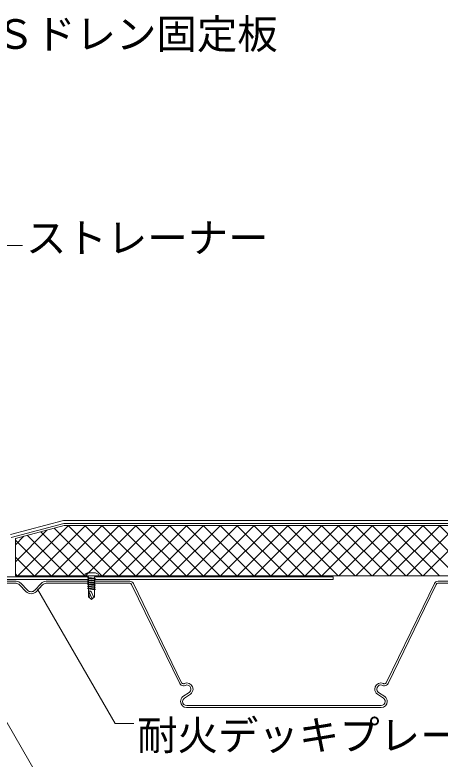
# Model space of a CAD drawing. Units: millimetres, scale not verified. Extents: x -675 to 675, y -471 to 460.
# Drawn here: x -162.8 to 47.5, y -95.2 to 273 of the extents above; entities that cross this region are included whole.
import ezdxf
from ezdxf.enums import TextEntityAlignment as Align

# ---------------------------------------------------------------- set-up
doc = ezdxf.new("R2010")
doc.units = ezdxf.units.MM
doc.header["$LTSCALE"] = 5
for name, color, linetype, lineweight in [('1-0_芯・寸法線', 7, 'Continuous', 9), ('1-3_断熱材', 30, 'Continuous', 18), ('1-4_リベットルーフ', 3, 'Continuous', 9), ('1-7_設備', 7, 'Continuous', 9), ('1-8_下地など', 7, 'Continuous', 9)]:
    doc.layers.add(name, color=color, linetype=linetype, lineweight=lineweight)
doc.styles.add('ＭＳ ゴシック', font='')
doc.styles.get('ＭＳ ゴシック').set_extended_font_data('MS Gothic')

msp = doc.modelspace()

# ---------------------------------------------------------------- linework, layer by layer
at = {"layer": '1-0_芯・寸法線'}
for p, q in [((-170.654, 158.979), (-159.111, 158.979)), ((-122.938, -3.102), (-126.831, -3.102)), ((-207.899, -5.696), (-149.892, -106.392)), ((-126.885, -5.482), (-122.884, -5.947)), ((-126.885, -6.522), (-122.884, -6.992)), ((-151.54, -11.045), (-113.295, -77.637)), ((-126.885, -7.567), (-122.884, -8.032)), ((-126.885, -8.607), (-122.884, -9.072)), ((-126.885, -9.647), (-122.884, -10.112)), ((-126.885, -10.692), (-122.884, -11.157)), ((-126.384, -12.217), (-125.866, -15.322)), ((-126.285, -12.262), (-124.609, -15.892)), ((-124.885, -12.582), (-123.693, -15.157)), ((-113.295, -77.637), (-104.039, -77.637))]:
    msp.add_line(p, q, dxfattribs=at)
for points in [[(-128.633, -5.032), (-126.384, -5.062), (-126.384, -14.897), (-124.885, -16.147)], [(-124.885, -16.147), (-123.384, -14.897), (-123.384, -5.062), (-121.135, -5.032)]]:
    msp.add_lwpolyline(points, dxfattribs=at)
for points in [[(-123.388, -6.152), (-122.884, -5.947), (-123.385, -5.727), (-126.369, -5.387), (-126.885, -5.482), (-126.371, -5.802)], [(-123.388, -7.192), (-122.884, -6.992), (-123.385, -6.772), (-126.369, -6.432), (-126.885, -6.522), (-126.371, -6.842)], [(-123.388, -8.237), (-122.884, -8.032), (-123.385, -7.812), (-126.369, -7.472), (-126.885, -7.567), (-126.371, -7.887)], [(-123.388, -9.277), (-122.884, -9.072), (-123.385, -8.852), (-126.369, -8.512), (-126.885, -8.607), (-126.371, -8.927)], [(-123.388, -10.317), (-122.884, -10.112), (-123.385, -9.897), (-126.369, -9.557), (-126.885, -9.647), (-126.371, -9.972)], [(-123.388, -11.362), (-122.884, -11.157), (-123.385, -10.937), (-126.369, -10.597), (-126.885, -10.692), (-126.371, -11.012)]]:
    msp.add_lwpolyline(points, close=True, dxfattribs=at)
for centre, radius, start, end in [((-126.527, -5.192), 2.111, 98.26735, 175.64604), ((-123.036, -5.001), 1.901, 359.06843, 87.04545), ((-125.77, -12.563), 0.599, 33.78962, 153.66779), ((-126.538, -14.008), 2.183, 40.78252, 54.55595), ((-124.219, -14.415), 1.08, 231.93253, 274.98137), ((-124.37, -14.992), 0.555, 296.17348, 11.74215)]:
    msp.add_arc(centre, radius, start, end, dxfattribs=at)
at = {"layer": '1-3_断熱材'}
for p, q in [((-138.507, 20.365), (-162.57, 13.917)), ((-161.275, -4.567), (-136.275, 20.433)), ((-152.925, -4.567), (-127.925, 20.433)), ((-144.575, -4.567), (-119.575, 20.433)), ((-119.857, -4.567), (-143.462, 19.037)), ((-137.989, 20.433), (184.591, 20.433)), ((-111.507, -4.567), (-136.507, 20.433)), ((-136.226, -4.567), (-111.225, 20.433)), ((-103.157, -4.567), (-128.157, 20.433)), ((-127.875, -4.567), (-102.875, 20.433)), ((-94.807, -4.567), (-119.807, 20.433)), ((-119.525, -4.567), (-94.525, 20.433)), ((-86.457, -4.567), (-111.457, 20.433)), ((-111.175, -4.567), (-86.175, 20.433)), ((-78.108, -4.567), (-103.108, 20.433)), ((-102.825, -4.567), (-77.825, 20.433)), ((-69.757, -4.567), (-94.757, 20.433)), ((-94.475, -4.567), (-69.475, 20.433)), ((-61.408, -4.567), (-86.408, 20.433)), ((-86.125, -4.567), (-61.125, 20.433)), ((-53.057, -4.567), (-78.058, 20.433)), ((-77.775, -4.567), (-52.775, 20.433)), ((-44.707, -4.567), (-69.707, 20.433)), ((-69.425, -4.567), (-44.425, 20.433)), ((-36.357, -4.567), (-61.357, 20.433)), ((-61.075, -4.567), (-36.075, 20.433)), ((-28.007, -4.567), (-53.007, 20.433)), ((-52.725, -4.567), (-27.722, 20.433)), ((-19.657, -4.567), (-44.657, 20.433)), ((-44.375, -4.567), (-19.377, 20.433)), ((-11.307, -4.567), (-36.307, 20.433)), ((-36.025, -4.567), (-11.027, 20.433)), ((-2.957, -4.567), (-27.957, 20.433)), ((-27.677, -4.567), (-2.677, 20.433)), ((5.393, -4.567), (-19.607, 20.433)), ((-19.327, -4.567), (5.673, 20.433)), ((13.743, -4.567), (-11.257, 20.433)), ((-10.977, -4.567), (14.023, 20.433)), ((22.093, -4.567), (-2.907, 20.433)), ((-2.627, -4.567), (22.378, 20.433)), ((30.443, -4.567), (5.443, 20.433)), ((5.728, -4.567), (30.728, 20.433)), ((38.793, -4.567), (13.793, 20.433)), ((14.078, -4.567), (39.078, 20.433)), ((47.143, -4.567), (22.143, 20.433)), ((22.428, -4.567), (47.428, 20.433)), ((55.493, -4.567), (30.493, 20.433)), ((30.778, -4.567), (55.778, 20.433)), ((63.843, -4.567), (38.843, 20.433)), ((39.123, -4.567), (64.123, 20.433)), ((72.193, -4.567), (47.193, 20.433)), ((-162.57, 2.489), (-146.958, 18.101)), ((-162.57, 10.839), (-158.364, 15.044)), ((-136.558, -4.567), (-156.633, 15.508)), ((-128.208, -4.567), (-150.047, 17.273)), ((-162.57, 13.917), (-162.57, -4.567)), ((-144.908, -4.567), (-162.57, 13.095)), ((-153.258, -4.567), (-162.57, 4.745)), ((-161.608, -4.567), (-162.57, -3.605)), ((-162.57, -4.567), (186.832, -4.567))]:
    msp.add_line(p, q, dxfattribs=at)
msp.add_arc((-137.989, 18.433), 2, 90, 105, dxfattribs=at)
at = {"layer": '1-4_リベットルーフ'}
for p, q in [((-138.836, 22.865), (-164.899, 15.882)), ((-138.318, 22.933), (163.069, 22.933)), ((-138.638, 21.365), (-164.702, 14.382)), ((-138.121, 21.433), (163.35, 21.433))]:
    msp.add_line(p, q, dxfattribs=at)
for centre, radius in [((-138.318, 20.933), 2), ((-138.45, 21.933), 1), ((-138.121, 19.433), 2), ((-138.121, 19.433), 2), ((-138.252, 20.433), 1)]:
    msp.add_arc(centre, radius, 90, 105, dxfattribs=at)
at = {"layer": '1-7_設備'}
for p, q in [((-297.103, -4.981), (-128.628, -4.981)), ((-5.432, -6.327), (-123.384, -6.327)), ((-121.135, -4.981), (-5.432, -4.981)), ((-5.432, -4.981), (-5.432, -6.327))]:
    msp.add_line(p, q, dxfattribs=at)
msp.add_lwpolyline([(-126.384, -6.327), (-297.103, -6.327), (-297.103, -4.981)], dxfattribs=at)
at = {"layer": '1-8_下地など'}
for p, q in [((-162.183, -7.217), (-203.549, -7.202)), ((-126.384, -7.209), (-147.379, -7.217)), ((-106.012, -7.202), (-123.384, -7.208)), ((87.788, -7.217), (46.423, -7.202)), ((-203.576, -8.202), (-162.248, -8.217)), ((-160.481, -8.962), (-157.246, -12.372)), ((-156.539, -11.667), (-159.774, -8.257)), ((-149.788, -8.257), (-153.022, -11.667)), ((-152.315, -12.372), (-149.08, -8.962)), ((-147.312, -8.217), (-126.384, -8.209)), ((-123.318, -8.208), (-105.985, -8.202)), ((-105.11, -8.762), (-81.296, -57.782)), ((-80.356, -57.422), (-104.228, -8.302)), ((44.638, -8.302), (39.018, -19.842)), ((39.713, -20.687), (45.518, -8.762)), ((46.393, -8.202), (87.723, -8.217)), ((39.018, -19.842), (20.763, -57.422)), ((21.703, -57.782), (39.713, -20.687)), ((-76.61, -62.172), (-79.679, -64.277)), ((20.088, -64.277), (17.018, -62.172)), ((-78.98, -65.052), (-76.051, -63.002)), ((16.458, -63.002), (19.388, -65.052)), ((-77.908, -69.692), (-14.202, -69.697)), ((18.273, -68.707), (-77.862, -68.707)), ((-14.202, -69.697), (18.318, -69.692))]:
    msp.add_line(p, q, dxfattribs=at)
for centre, radius, start, end in [((-162.288, -10.775), 3.56, 45.07438, 88.31104), ((-147.362, -10.571), 3.354, 90.28861, 136.32593), ((-106.046, -9.254), 2.051, 27.59187, 89.05121), ((46.447, -9.242), 2.038, 90.73838, 152.61849), ((-162.275, -10.748), 2.531, 44.87943, 89.40582), ((-147.273, -10.781), 2.564, 90.87901, 134.81571), ((-105.987, -9.171), 0.967, 24.9106, 89.87011), ((46.404, -9.184), 0.981, 90.64182, 154.57743), ((-154.758, -9.866), 3.532, 225.21951, 269.64029), ((-154.769, -9.891), 2.507, 225.07168, 269.72846), ((-154.795, -9.885), 3.513, 270.22878, 314.91145), ((-154.8, -9.872), 2.526, 270.44639, 314.75349), ((-79.452, -56.889), 2.048, 205.76818, 269.1417), ((-79.471, -56.917), 1.02, 209.71864, 269.35522), ((-79.589, -56.594), 1.347, 274.53603, 294.06043), ((-79.62, -56.436), 2.504, 273.14822, 294.43258), ((-77.705, -60.551), 3.036, 90.45593, 116.08802), ((-77.649, -60.762), 2.249, 92.02321, 114.57986), ((-77.842, -60.628), 3.115, 2.08743, 87.91256), ((-77.804, -60.59), 2.077, 2.06863, 87.90669), ((18.249, -60.628), 3.115, 92.08831, 177.91166), ((18.212, -60.59), 2.078, 92.10365, 177.92099), ((18.038, -60.866), 3.353, 65.14147, 88.33135), ((17.985, -61.061), 2.551, 66.76591, 86.60514), ((19.983, -56.616), 2.323, 244.72679, 267.69243), ((19.961, -56.733), 1.206, 244.78127, 266.6223), ((19.861, -56.892), 2.045, 270.78494, 334.28053), ((19.876, -56.913), 1.025, 270.79907, 330.12709), ((-77.761, -60.497), 2.033, 304.47901, 359.49967), ((-77.788, -60.484), 3.059, 304.59259, 359.42526), ((18.188, -60.487), 3.052, 180.51677, 235.49634), ((18.173, -60.495), 2.038, 180.56915, 235.45219), ((-77.844, -66.713), 3.051, 126.98707, 179.52321), ((-77.828, -66.729), 2.034, 124.50032, 179.50299), ((18.23, -66.732), 2.04, 0.57946, 55.41717), ((18.256, -66.711), 3.047, 0.44222, 53.04745), ((-77.776, -66.575), 3.121, 182.06683, 267.57087), ((-77.787, -66.631), 2.076, 182.24125, 267.93176), ((18.201, -66.636), 2.071, 271.91654, 357.91047), ((18.201, -66.592), 3.103, 272.12125, 358.24107)]:
    msp.add_arc(centre, radius, start, end, dxfattribs=at)

# ---------------------------------------------------------------- texts
at = {"layer": '1-0_芯・寸法線', "style": 'ＭＳ ゴシック'}
for s, p in [('ＬＣＳドレン固定板', (-212.777, 251.808)), ('ストレーナー', (-157.303, 150.972)), ('耐火デッキプレート', (-102.401, -95.087))]:
    msp.add_text(s, height=14.66, dxfattribs=at).set_placement(p, align=Align.BOTTOM_LEFT)

doc.saveas('drawing.dxf')
